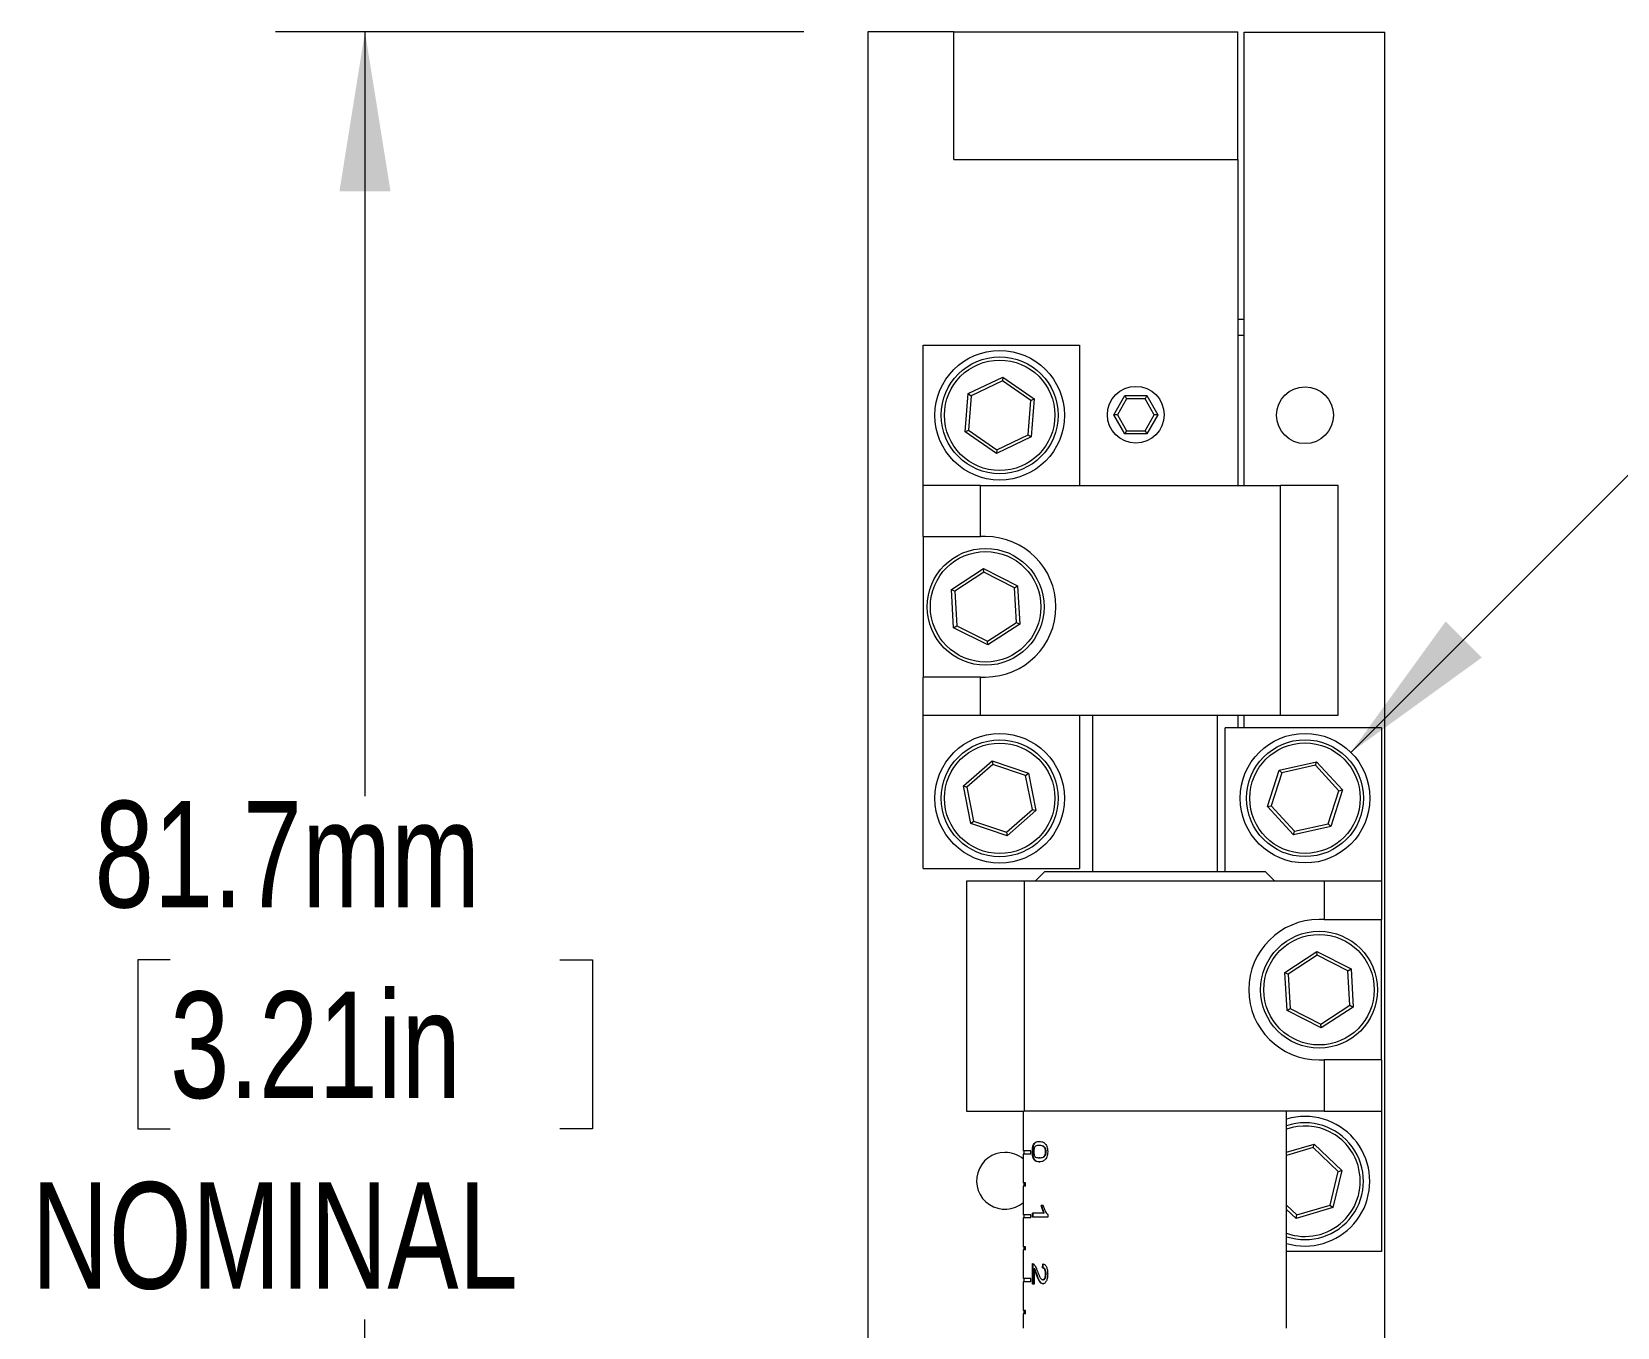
# Model space of a CAD drawing. Header units: millimetres. Extents: x 2 to 278, y 1 to 215.
# Drawn here: x 85.33 to 116.88, y 45.49 to 71.27 of the extents above; entities that cross this region are included whole.
import ezdxf

# ---------------------------------------------------------------- set-up
doc = ezdxf.new("R2010")
doc.units = ezdxf.units.MM
doc.styles.add('SLDTEXTSTYLE0', font='TXT', dxfattribs={"width": 0.75})
doc.dimstyles.new('SLDDIMSTYLE2', dxfattribs={"dimtxt": 2.116667, "dimasz": 3.175, "dimexe": 0, "dimexo": 0.0625, "dimgap": 0.529167, "dimtad": 0, "dimtih": 1, "dimtoh": 1, "dimdec": 1, "dimlfac": 2, "dimrnd": 1e-09, "dimzin": 12, "dimdsep": 46, "dimtxsty": 'SLDTEXTSTYLE0', "dimsah": 1, "dimcen": 0.09, "dimadec": 0, "dimazin": 3, "dimtfac": 1, "dimtdec": 1, "dimtofl": 0, "dimtmove": 0, "dimatfit": 3, "dimfxl": 1, "dimfrac": 2, "dimtolj": 1, "dimtzin": 12, "dimarcsym": 0})
doc.dimstyles.new('SLDDIMSTYLE4', dxfattribs={"dimtxt": 2.116667, "dimasz": 3.175, "dimexe": 0, "dimexo": 0.0625, "dimgap": 0.529167, "dimtad": 0, "dimtih": 1, "dimtoh": 1, "dimdec": 1, "dimlfac": 2, "dimrnd": 1e-09, "dimzin": 12, "dimdsep": 46, "dimtxsty": 'SLDTEXTSTYLE0', "dimsah": 1, "dimcen": 0, "dimadec": 0, "dimazin": 3, "dimtfac": 1, "dimtdec": 1, "dimtofl": 0, "dimtmove": 0, "dimatfit": 3, "dimfxl": 1, "dimfrac": 2, "dimtolj": 1, "dimtzin": 12, "dimarcsym": 0})

# ---------------------------------------------------------------- blocks, each defined once
blk = doc.blocks.new('_D_31')
at = {"color": 7, "linetype": 'Continuous', "lineweight": 0}
for p, q in [((100.694, 71.268), (90.186, 71.268)), ((91.964, 71.268), (91.964, 56.057)), ((88.086, 52.806), (87.442, 52.806)), ((87.442, 52.806), (87.442, 49.443)), ((95.843, 52.806), (96.487, 52.806)), ((96.487, 52.806), (96.487, 49.443)), ((87.442, 49.443), (88.086, 49.443)), ((96.487, 49.443), (95.843, 49.443)), ((91.964, 30.44), (91.964, 45.65)), ((106.409, 30.44), (90.186, 30.44))]:
    blk.add_line(p, q, dxfattribs=at)
at = {"color": 7, "linetype": 'Continuous', "lineweight": 18}
for points in [[(91.964, 71.268), (91.456, 68.093), (92.472, 68.093)], [(91.964, 30.44), (92.472, 33.615), (91.456, 33.615)]]:
    blk.add_solid(points, dxfattribs=at)
at = {"color": 7, "linetype": 'Continuous', "lineweight": 18, "char_height": 2.1167, "attachment_point": 1, "style": 'SLDTEXTSTYLE0'}
for s, insert in [('81.7mm', (86.583, 55.964)), ('3.21in', (88.086, 52.171)), ('NOMINAL', (85.334, 48.379))]:
    blk.add_mtext(s, dxfattribs=dict(at, insert=insert))
blk = doc.blocks.new('_D_32')
at = {"color": 7, "linetype": 'Continuous', "lineweight": 0}
for p, q in [((111.575, 56.93), (119.372, 64.727)), ((119.372, 64.727), (123.182, 64.727))]:
    blk.add_line(p, q, dxfattribs=at)
at = {"color": 7, "linetype": 'Continuous', "lineweight": 18}
blk.add_solid([(111.575, 56.93), (114.18, 58.816), (113.461, 59.535)], dxfattribs=at)
at = {"color": 7, "linetype": 'Continuous', "lineweight": 18, "char_height": 2.11667, "attachment_point": 1, "style": 'SLDTEXTSTYLE0'}
for s, insert in [('(4) 4-40 CAP SCREWS', (123.182, 65.774)), ('SECURE MT405 TO MT1/M', (123.182, 62.411)), ('(INCLUDED WITH MT405 PURCHASE)', (123.182, 59.048))]:
    blk.add_mtext(s, dxfattribs=dict(at, insert=insert))

msp = doc.modelspace()

# ---------------------------------------------------------------- linework, layer by layer
at = {"color": 7, "linetype": 'Continuous', "lineweight": 18}
for p, q in [((101.964, 71.268), (101.964, 40.788)), ((103.679, 71.268), (101.964, 71.268)), ((103.679, 68.728), (103.679, 71.268)), ((103.679, 71.268), (109.33, 71.268)), ((109.33, 68.728), (109.33, 71.268)), ((109.457, 71.259), (112.251, 71.259)), ((109.457, 62.24), (109.457, 71.259)), ((112.251, 40.779), (112.251, 71.259)), ((103.679, 68.728), (109.33, 68.728)), ((109.33, 68.728), (109.33, 62.24)), ((109.457, 65.544), (109.33, 65.544)), ((103.066, 65.034), (106.177, 65.034)), ((103.066, 62.24), (103.066, 65.034)), ((106.177, 65.034), (106.177, 62.24)), ((109.457, 65.226), (109.33, 65.226)), ((103.963, 64.069), (104.65, 64.396)), ((104.65, 64.396), (104.644, 64.323)), ((104.65, 64.396), (105.277, 63.964)), ((103.903, 63.311), (103.963, 64.069)), ((103.963, 64.069), (104.024, 64.027)), ((104.644, 64.323), (104.024, 64.027)), ((105.21, 63.933), (104.644, 64.323)), ((104.024, 64.027), (103.969, 63.342)), ((105.156, 63.247), (105.21, 63.933)), ((105.21, 63.933), (105.277, 63.964)), ((105.277, 63.964), (105.216, 63.206)), ((106.859, 63.648), (107.078, 64.029)), ((107.115, 63.966), (106.932, 63.648)), ((107.078, 64.029), (107.518, 64.029)), ((107.078, 64.029), (107.115, 63.966)), ((107.482, 63.966), (107.115, 63.966)), ((107.518, 64.029), (107.482, 63.966)), ((107.665, 63.648), (107.482, 63.966)), ((107.518, 64.029), (107.738, 63.648)), ((107.078, 63.267), (106.859, 63.648)), ((106.932, 63.648), (106.859, 63.648)), ((106.932, 63.648), (107.115, 63.331)), ((107.482, 63.331), (107.665, 63.648)), ((107.738, 63.648), (107.518, 63.267)), ((107.738, 63.648), (107.665, 63.648)), ((103.903, 63.311), (103.969, 63.342)), ((104.529, 62.879), (103.903, 63.311)), ((103.969, 63.342), (104.535, 62.952)), ((105.216, 63.206), (104.529, 62.879)), ((104.535, 62.952), (105.156, 63.247)), ((105.156, 63.247), (105.216, 63.206)), ((107.115, 63.331), (107.078, 63.267)), ((107.518, 63.267), (107.078, 63.267)), ((107.115, 63.331), (107.482, 63.331)), ((107.482, 63.331), (107.518, 63.267)), ((104.535, 62.952), (104.529, 62.879)), ((104.209, 62.24), (103.066, 62.24)), ((103.066, 61.224), (103.066, 62.24)), ((104.209, 61.224), (104.209, 62.24)), ((104.209, 62.24), (110.178, 62.24)), ((110.178, 57.668), (110.178, 62.24)), ((111.321, 62.24), (110.178, 62.24)), ((111.321, 57.668), (111.321, 62.24)), ((103.066, 61.224), (104.209, 61.224)), ((103.066, 61.224), (103.066, 58.43)), ((104.31, 61.224), (104.209, 61.224)), ((103.632, 60.171), (104.268, 60.587)), ((104.268, 60.587), (104.947, 60.244)), ((104.272, 60.514), (104.268, 60.587)), ((104.272, 60.514), (103.697, 60.138)), ((104.886, 60.203), (104.272, 60.514)), ((103.673, 59.411), (103.632, 60.171)), ((103.632, 60.171), (103.697, 60.138)), ((103.697, 60.138), (103.735, 59.451)), ((104.886, 60.203), (104.947, 60.244)), ((104.924, 59.517), (104.886, 60.203)), ((104.947, 60.244), (104.989, 59.484)), ((103.673, 59.411), (103.735, 59.451)), ((104.352, 59.068), (103.673, 59.411)), ((103.735, 59.451), (104.348, 59.141)), ((104.348, 59.141), (104.924, 59.517)), ((104.989, 59.484), (104.352, 59.068)), ((104.924, 59.517), (104.989, 59.484)), ((104.352, 59.068), (104.348, 59.141)), ((103.066, 57.668), (103.066, 58.43)), ((104.209, 58.43), (103.066, 58.43)), ((104.209, 57.668), (104.209, 58.43)), ((104.209, 58.43), (104.31, 58.43)), ((103.066, 57.668), (104.209, 57.668)), ((103.066, 54.62), (103.066, 57.668)), ((104.209, 57.668), (110.178, 57.668)), ((106.177, 57.668), (106.177, 54.62)), ((106.435, 57.668), (106.435, 54.558)), ((108.924, 54.558), (108.924, 57.668)), ((112.188, 57.416), (109.076, 57.416)), ((109.076, 54.558), (109.076, 57.416)), ((109.33, 57.668), (109.33, 57.416)), ((109.457, 57.416), (109.457, 57.668)), ((110.178, 57.668), (111.321, 57.668)), ((112.188, 57.416), (112.188, 54.368)), ((103.87, 56.263), (104.442, 56.764)), ((104.456, 56.692), (103.939, 56.239)), ((104.442, 56.764), (105.162, 56.518)), ((104.442, 56.764), (104.456, 56.692)), ((105.107, 56.47), (104.456, 56.692)), ((105.107, 56.47), (105.162, 56.518)), ((105.24, 55.796), (105.107, 56.47)), ((105.162, 56.518), (105.31, 55.772)), ((109.921, 55.854), (110.15, 56.58)), ((110.2, 56.526), (109.993, 55.87)), ((110.15, 56.58), (110.893, 56.744)), ((110.15, 56.58), (110.2, 56.526)), ((110.871, 56.675), (110.2, 56.526)), ((110.871, 56.675), (110.893, 56.744)), ((111.335, 56.168), (110.871, 56.675)), ((110.893, 56.744), (111.407, 56.184)), ((104.017, 55.516), (103.87, 56.263)), ((103.87, 56.263), (103.939, 56.239)), ((103.939, 56.239), (104.072, 55.565)), ((111.128, 55.512), (111.335, 56.168)), ((111.407, 56.184), (111.178, 55.458)), ((111.335, 56.168), (111.407, 56.184)), ((109.921, 55.854), (109.993, 55.87)), ((110.435, 55.293), (109.921, 55.854)), ((109.993, 55.87), (110.457, 55.363)), ((104.017, 55.516), (104.072, 55.565)), ((104.737, 55.271), (104.017, 55.516)), ((104.072, 55.565), (104.723, 55.343)), ((104.723, 55.343), (105.24, 55.796)), ((105.31, 55.772), (104.737, 55.271)), ((105.24, 55.796), (105.31, 55.772)), ((104.723, 55.343), (104.737, 55.271)), ((111.178, 55.458), (110.435, 55.293)), ((110.435, 55.293), (110.457, 55.363)), ((110.457, 55.363), (111.128, 55.512)), ((111.128, 55.512), (111.178, 55.458)), ((103.066, 54.62), (106.177, 54.62)), ((103.933, 54.368), (103.933, 49.796)), ((105.076, 54.368), (103.933, 54.368)), ((105.076, 54.368), (105.076, 49.796)), ((111.045, 54.368), (105.076, 54.368)), ((105.489, 54.558), (105.298, 54.368)), ((105.489, 54.558), (109.87, 54.558)), ((110.061, 54.368), (109.87, 54.558)), ((111.045, 54.368), (111.045, 53.606)), ((112.188, 54.368), (111.045, 54.368)), ((112.188, 54.368), (112.188, 53.606)), ((111.045, 53.606), (110.943, 53.606)), ((111.045, 53.606), (112.188, 53.606)), ((112.188, 50.812), (112.188, 53.606)), ((110.265, 52.552), (110.901, 52.969)), ((110.905, 52.895), (110.33, 52.519)), ((110.901, 52.969), (111.58, 52.625)), ((110.905, 52.895), (110.901, 52.969)), ((111.519, 52.585), (110.905, 52.895)), ((110.306, 51.793), (110.265, 52.552)), ((110.265, 52.552), (110.33, 52.519)), ((110.33, 52.519), (110.368, 51.833)), ((111.519, 52.585), (111.58, 52.625)), ((111.557, 51.899), (111.519, 52.585)), ((111.58, 52.625), (111.622, 51.865)), ((110.306, 51.793), (110.368, 51.833)), ((110.985, 51.449), (110.306, 51.793)), ((110.368, 51.833), (110.981, 51.523)), ((110.981, 51.523), (111.557, 51.899)), ((111.622, 51.865), (110.985, 51.449)), ((111.557, 51.899), (111.622, 51.865)), ((110.985, 51.449), (110.981, 51.523)), ((110.943, 50.812), (111.045, 50.812)), ((111.045, 50.812), (111.045, 49.796)), ((112.188, 50.812), (111.045, 50.812)), ((112.188, 50.812), (112.188, 49.796)), ((103.933, 49.796), (105.076, 49.796)), ((105.06, 49.796), (105.06, 49.002)), ((105.061, 49.002), (105.061, 49.796)), ((111.045, 49.796), (105.076, 49.796)), ((110.299, 45.476), (110.299, 49.796)), ((111.045, 49.796), (112.188, 49.796)), ((112.188, 49.796), (112.188, 47.002)), ((105.061, 49.002), (105.06, 49.002)), ((105.06, 48.939), (105.06, 48.685)), ((105.061, 48.939), (105.06, 48.939)), ((105.209, 49.002), (105.061, 49.002)), ((105.061, 48.367), (105.061, 48.939)), ((105.209, 48.939), (105.061, 48.939)), ((105.073, 49.002), (105.073, 48.939)), ((105.209, 48.939), (105.209, 49.002)), ((105.24, 48.987), (105.252, 48.987)), ((105.263, 49.129), (105.275, 49.129)), ((105.375, 49.191), (105.386, 49.191)), ((105.386, 49.11), (105.375, 49.11)), ((105.49, 49.073), (105.479, 49.073)), ((105.514, 48.988), (105.503, 48.988)), ((110.299, 48.978), (110.843, 49.138)), ((110.826, 49.067), (110.299, 48.912)), ((110.826, 49.067), (110.843, 49.138)), ((111.323, 48.593), (110.826, 49.067)), ((110.843, 49.138), (111.394, 48.614)), ((105.061, 48.685), (105.06, 48.685)), ((105.06, 48.621), (105.06, 48.367)), ((105.061, 48.621), (105.06, 48.621)), ((105.386, 48.865), (105.375, 48.865)), ((105.375, 48.784), (105.386, 48.784)), ((111.162, 47.925), (111.323, 48.593)), ((111.394, 48.614), (111.215, 47.874)), ((111.323, 48.593), (111.394, 48.614)), ((105.061, 48.367), (105.06, 48.367)), ((105.06, 48.304), (105.06, 48.05)), ((105.061, 48.304), (105.06, 48.304)), ((105.103, 48.367), (105.061, 48.367)), ((105.061, 47.732), (105.061, 48.304)), ((105.103, 48.304), (105.061, 48.304)), ((105.073, 48.367), (105.073, 48.304)), ((105.103, 48.304), (105.103, 48.367)), ((105.061, 48.05), (105.06, 48.05)), ((105.06, 47.986), (105.06, 47.732)), ((105.061, 47.986), (105.06, 47.986)), ((105.061, 47.732), (105.06, 47.732)), ((105.06, 47.669), (105.06, 47.415)), ((105.061, 47.669), (105.06, 47.669)), ((105.209, 47.732), (105.061, 47.732)), ((105.061, 47.097), (105.061, 47.669)), ((105.209, 47.669), (105.061, 47.669)), ((105.073, 47.732), (105.073, 47.669)), ((105.209, 47.669), (105.209, 47.732)), ((105.467, 47.766), (105.243, 47.766)), ((105.243, 47.685), (105.243, 47.766)), ((105.545, 47.685), (105.243, 47.685)), ((105.255, 47.685), (105.255, 47.766)), ((105.457, 47.913), (105.418, 47.913)), ((105.467, 47.766), (105.418, 47.913)), ((105.477, 47.766), (105.429, 47.913)), ((105.467, 47.766), (105.477, 47.766)), ((105.545, 47.737), (105.545, 47.685)), ((110.299, 47.925), (110.502, 47.731)), ((110.485, 47.66), (110.299, 47.837)), ((111.215, 47.874), (110.485, 47.66)), ((110.485, 47.66), (110.502, 47.731)), ((110.502, 47.731), (111.162, 47.925)), ((111.162, 47.925), (111.215, 47.874)), ((105.061, 47.415), (105.06, 47.415)), ((105.06, 47.351), (105.06, 47.097)), ((105.061, 47.351), (105.06, 47.351)), ((105.061, 47.097), (105.06, 47.097)), ((105.06, 47.034), (105.06, 46.78)), ((105.061, 47.034), (105.06, 47.034)), ((105.103, 47.097), (105.061, 47.097)), ((105.061, 46.462), (105.061, 47.034)), ((105.103, 47.034), (105.061, 47.034)), ((105.073, 47.097), (105.073, 47.034)), ((105.103, 47.034), (105.103, 47.097)), ((112.188, 47.002), (110.299, 47.002)), ((105.061, 46.78), (105.06, 46.78)), ((105.06, 46.716), (105.06, 46.462)), ((105.061, 46.716), (105.06, 46.716)), ((105.243, 46.765), (105.264, 46.756)), ((105.243, 46.35), (105.243, 46.765)), ((105.255, 46.35), (105.255, 46.758)), ((105.442, 46.675), (105.446, 46.757)), ((105.453, 46.675), (105.457, 46.757)), ((105.061, 46.462), (105.06, 46.462)), ((105.06, 46.399), (105.06, 46.145)), ((105.061, 46.399), (105.06, 46.399)), ((105.209, 46.462), (105.061, 46.462)), ((105.061, 45.827), (105.061, 46.399)), ((105.209, 46.399), (105.061, 46.399)), ((105.073, 46.462), (105.073, 46.399)), ((105.209, 46.399), (105.209, 46.462)), ((105.274, 46.66), (105.274, 46.35)), ((105.274, 46.66), (105.286, 46.66)), ((105.323, 46.534), (105.334, 46.534)), ((105.442, 46.675), (105.453, 46.675)), ((105.448, 46.439), (105.459, 46.439)), ((105.503, 46.555), (105.514, 46.555)), ((105.061, 46.145), (105.06, 46.145)), ((105.06, 46.081), (105.06, 45.827)), ((105.061, 46.081), (105.06, 46.081)), ((105.274, 46.35), (105.243, 46.35)), ((105.448, 46.358), (105.459, 46.358)), ((105.061, 45.827), (105.06, 45.827)), ((105.06, 45.764), (105.06, 45.51)), ((105.061, 45.764), (105.06, 45.764)), ((105.103, 45.827), (105.061, 45.827)), ((105.061, 45.476), (105.061, 45.764)), ((105.103, 45.764), (105.061, 45.764)), ((105.073, 45.827), (105.073, 45.764)), ((105.103, 45.764), (105.103, 45.827)), ((105.061, 45.51), (105.06, 45.51))]:
    msp.add_line(p, q, dxfattribs=at)
for centre, radius in [((104.59, 63.637), 1.289), ((104.59, 63.637), 1.162), ((104.59, 63.637), 1.099), ((107.298, 63.648), 0.565), ((110.664, 63.639), 0.565), ((104.31, 59.827), 1.162), ((104.31, 59.827), 1.099), ((104.59, 56.017), 1.289), ((104.59, 56.017), 1.162), ((104.59, 56.017), 1.099), ((110.664, 56.019), 1.289), ((110.664, 56.019), 1.162), ((110.664, 56.019), 1.099), ((110.943, 52.209), 1.162), ((110.943, 52.209), 1.099)]:
    msp.add_circle(centre, radius, dxfattribs=at)
for centre, radius, start, end in [((104.31, 59.827), 1.397, 270, 90), ((110.943, 52.209), 1.397, 90, 270), ((110.664, 48.399), 1.289, 90, 106.4543), ((110.664, 48.399), 1.289, 253.5457, 90), ((110.664, 48.399), 1.162, 251.687, 108.313), ((110.664, 48.399), 1.099, 16.3973, 109.4127), ((104.695, 48.408), 0.565, 90, 310.3481), ((104.695, 48.408), 0.565, 49.6519, 90), ((110.664, 48.399), 1.099, 250.5873, 16.3973)]:
    msp.add_arc(centre, radius, start, end, dxfattribs=at)
for points, knots in [([(105.24, 48.987), (105.241, 49.014), (105.242, 49.054), (105.252, 49.102), (105.259, 49.12), (105.263, 49.129)], [0, 0, 0, 0, 0.499055, 0.751464, 1, 1, 1, 1]), ([(105.375, 48.784), (105.358, 48.785), (105.325, 48.787), (105.288, 48.808), (105.263, 48.844), (105.249, 48.884), (105.241, 48.933), (105.24, 48.969), (105.24, 48.987)], [0, 0, 0, 0, 0.250509, 0.500363, 0.631102, 0.750185, 0.874213, 1, 1, 1, 1]), ([(105.252, 48.987), (105.253, 49.014), (105.254, 49.054), (105.264, 49.102), (105.271, 49.12), (105.275, 49.129)], [0, 0, 0, 0, 0.499449, 0.751797, 1, 1, 1, 1]), ([(105.386, 48.784), (105.369, 48.785), (105.336, 48.787), (105.299, 48.808), (105.275, 48.844), (105.261, 48.884), (105.253, 48.933), (105.252, 48.969), (105.252, 48.987)], [0, 0, 0, 0, 0.250092, 0.499606, 0.630313, 0.749492, 0.873821, 1, 1, 1, 1]), ([(105.263, 49.129), (105.27, 49.141), (105.286, 49.164), (105.323, 49.187), (105.354, 49.189), (105.375, 49.191)], [0, 0, 0, 0, 0.249698, 0.499832, 1, 1, 1, 1]), ([(105.375, 49.11), (105.351, 49.109), (105.321, 49.108), (105.29, 49.083), (105.278, 49.059), (105.269, 49.026), (105.268, 49), (105.267, 48.987)], [0, 0, 0, 0, 0.50044, 0.625626, 0.750567, 0.875318, 1, 1, 1, 1]), ([(105.267, 48.987), (105.268, 48.974), (105.269, 48.949), (105.278, 48.916), (105.29, 48.892), (105.321, 48.867), (105.351, 48.866), (105.375, 48.865)], [0, 0, 0, 0, 0.124639, 0.249389, 0.37433, 0.499515, 1, 1, 1, 1]), ([(105.275, 49.129), (105.282, 49.141), (105.297, 49.164), (105.334, 49.187), (105.365, 49.189), (105.386, 49.191)], [0, 0, 0, 0, 0.249876, 0.500004, 1, 1, 1, 1]), ([(105.375, 49.191), (105.392, 49.19), (105.427, 49.188), (105.475, 49.167), (105.51, 49.131), (105.531, 49.091), (105.543, 49.041), (105.544, 49.005), (105.545, 48.987)], [0, 0, 0, 0, 0.2505092, 0.5003872, 0.631836, 0.7502277, 0.8749814, 1, 1, 1, 1]), ([(105.479, 49.073), (105.471, 49.08), (105.454, 49.096), (105.417, 49.107), (105.392, 49.109), (105.375, 49.11)], [0, 0, 0, 0, 0.249424, 0.499583, 1, 1, 1, 1]), ([(105.375, 48.865), (105.4, 48.866), (105.432, 48.867), (105.472, 48.892), (105.489, 48.917), (105.501, 48.949), (105.503, 48.975), (105.503, 48.988)], [0, 0, 0, 0, 0.5004558, 0.6256202, 0.7505686, 0.8752519, 1, 1, 1, 1]), ([(105.545, 48.987), (105.544, 48.969), (105.543, 48.933), (105.53, 48.883), (105.509, 48.842), (105.474, 48.809), (105.427, 48.786), (105.392, 48.784), (105.375, 48.784)], [0, 0, 0, 0, 0.12502, 0.249897, 0.374526, 0.499571, 0.749495, 1, 1, 1, 1]), ([(105.49, 49.073), (105.482, 49.08), (105.465, 49.096), (105.428, 49.107), (105.403, 49.109), (105.386, 49.11)], [0, 0, 0, 0, 0.249552, 0.499696, 1, 1, 1, 1]), ([(105.386, 48.865), (105.412, 48.866), (105.443, 48.867), (105.483, 48.892), (105.499, 48.917), (105.512, 48.949), (105.513, 48.975), (105.514, 48.988)], [0, 0, 0, 0, 0.499803, 0.624877, 0.749889, 0.874832, 1, 1, 1, 1]), ([(105.503, 48.988), (105.503, 48.997), (105.502, 49.013), (105.497, 49.036), (105.49, 49.057), (105.483, 49.067), (105.479, 49.073)], [0, 0, 0, 0, 0.2499753, 0.4998313, 0.7498159, 1, 1, 1, 1]), ([(105.514, 48.988), (105.514, 48.997), (105.513, 49.013), (105.508, 49.036), (105.5, 49.057), (105.493, 49.067), (105.49, 49.073)], [0, 0, 0, 0, 0.250266, 0.500281, 0.750175, 1, 1, 1, 1]), ([(105.457, 47.913), (105.467, 47.877), (105.488, 47.807), (105.526, 47.76), (105.545, 47.737)], [0, 0, 0, 0, 0.500491, 1, 1, 1, 1]), ([(105.264, 46.756), (105.278, 46.739), (105.307, 46.703), (105.329, 46.641), (105.34, 46.61)], [0, 0, 0, 0, 0.498745, 1, 1, 1, 1]), ([(105.446, 46.757), (105.459, 46.753), (105.479, 46.747), (105.504, 46.721), (105.52, 46.696), (105.532, 46.664), (105.543, 46.617), (105.544, 46.579), (105.545, 46.553)], [0, 0, 0, 0, 0.2496922, 0.3750864, 0.4998507, 0.6225241, 0.750096, 1, 1, 1, 1]), ([(105.323, 46.534), (105.317, 46.55), (105.306, 46.58), (105.291, 46.625), (105.28, 46.649), (105.274, 46.66)], [0, 0, 0, 0, 0.356931, 0.683106, 1, 1, 1, 1]), ([(105.334, 46.534), (105.329, 46.55), (105.318, 46.58), (105.303, 46.625), (105.291, 46.649), (105.286, 46.66)], [0, 0, 0, 0, 0.357026, 0.683277, 1, 1, 1, 1]), ([(105.448, 46.358), (105.434, 46.361), (105.406, 46.368), (105.362, 46.431), (105.339, 46.493), (105.323, 46.534)], [0, 0, 0, 0, 0.2491254, 0.4991423, 1, 1, 1, 1]), ([(105.459, 46.358), (105.445, 46.361), (105.417, 46.368), (105.373, 46.431), (105.35, 46.493), (105.334, 46.534)], [0, 0, 0, 0, 0.248761, 0.498702, 1, 1, 1, 1]), ([(105.34, 46.61), (105.354, 46.573), (105.376, 46.519), (105.407, 46.464), (105.429, 46.443), (105.442, 46.44), (105.448, 46.439)], [0, 0, 0, 0, 0.50081, 0.750751, 0.87568, 1, 1, 1, 1]), ([(105.503, 46.555), (105.503, 46.571), (105.502, 46.594), (105.495, 46.623), (105.487, 46.642), (105.478, 46.658), (105.462, 46.672), (105.45, 46.674), (105.442, 46.675)], [0, 0, 0, 0, 0.2499089, 0.3760915, 0.5002961, 0.6247614, 0.7504782, 1, 1, 1, 1]), ([(105.448, 46.439), (105.452, 46.44), (105.459, 46.441), (105.47, 46.448), (105.48, 46.459), (105.489, 46.474), (105.496, 46.492), (105.502, 46.519), (105.503, 46.541), (105.503, 46.555)], [0, 0, 0, 0, 0.131137, 0.249866, 0.370378, 0.500009, 0.623561, 0.750295, 1, 1, 1, 1]), ([(105.545, 46.553), (105.544, 46.529), (105.543, 46.491), (105.532, 46.446), (105.519, 46.415), (105.504, 46.39), (105.487, 46.371), (105.467, 46.36), (105.455, 46.358), (105.448, 46.358)], [0, 0, 0, 0, 0.2496653, 0.3766183, 0.4997976, 0.6266688, 0.7499182, 0.8758425, 1, 1, 1, 1]), ([(105.514, 46.555), (105.513, 46.571), (105.512, 46.594), (105.505, 46.623), (105.498, 46.642), (105.488, 46.658), (105.473, 46.672), (105.461, 46.674), (105.453, 46.675)], [0, 0, 0, 0, 0.250469, 0.376869, 0.501133, 0.625569, 0.751074, 1, 1, 1, 1]), ([(105.459, 46.439), (105.462, 46.44), (105.47, 46.441), (105.481, 46.448), (105.491, 46.459), (105.499, 46.474), (105.506, 46.492), (105.512, 46.519), (105.513, 46.541), (105.514, 46.555)], [0, 0, 0, 0, 0.1307915, 0.2492716, 0.3696502, 0.4992147, 0.6228704, 0.7497653, 1, 1, 1, 1])]:
    msp.add_open_spline(points, degree=3, knots=knots, dxfattribs=at)

# ---------------------------------------------------------------- dimensions: what is measured, and where the dimension line sits
dim = msp.add_linear_dim(base=(91.964, 30.44), p1=(101.964, 71.268), p2=(107.679, 30.44), angle=90, text='<>\\PNOMINAL', dimstyle='SLDDIMSTYLE2', dxfattribs=at)
dim.commit()
dim.dimension.update_dxf_attribs({"geometry": '_D_31', "text_midpoint": (91.964, 50.854), "dimtype": 160})
dim = msp.add_diameter_dim_2p(p1=(109.752, 55.107), p2=(111.575, 56.93), text='(4) 4-40 CAP SCREWS\\PSECURE MT405 TO MT1/M\\P(INCLUDED WITH MT405 PURCHASE)', dimstyle='SLDDIMSTYLE4', override={"dimpost": '<>'}, dxfattribs=at)
dim.commit()
dim.dimension.update_dxf_attribs({"geometry": '_D_32', "text_midpoint": (147.054, 64.727), "dimtype": 163})

doc.saveas('drawing.dxf')
